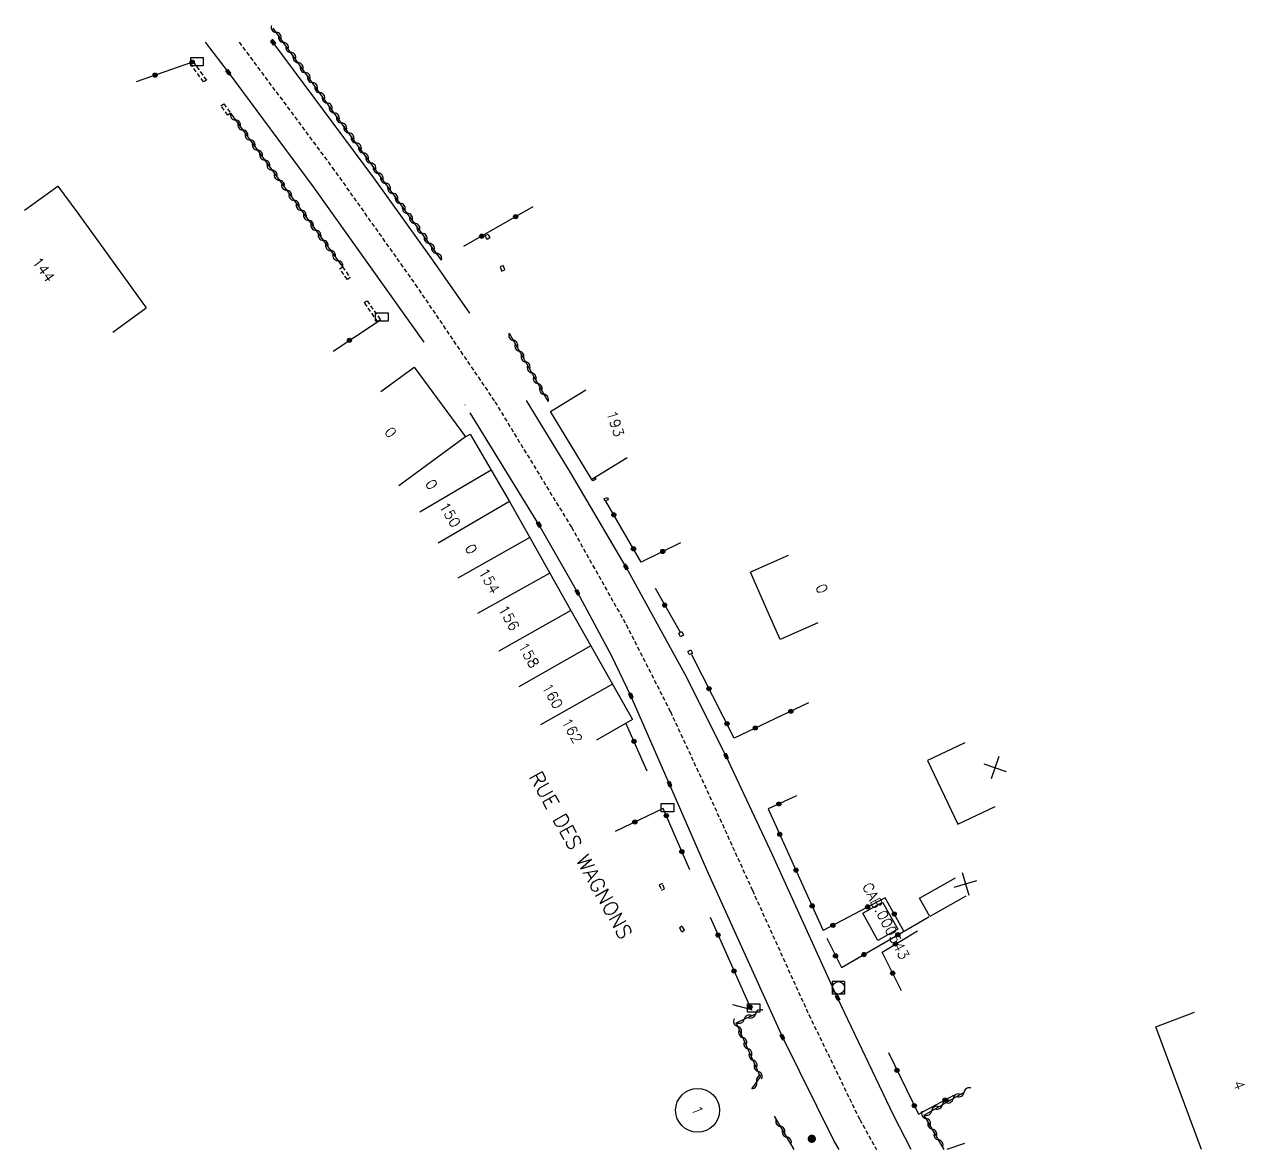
# Model space of a CAD drawing. Header units: millimetres. Extents: x 101000 to 102000, y 121000 to 122001.
# Drawn here: x 101447.4 to 101594.7, y 121000 to 121135.9 of the extents above; entities that cross this region are included whole.
import ezdxf
from ezdxf.enums import TextEntityAlignment as Align

# ---------------------------------------------------------------- set-up
doc = ezdxf.new("R2010")
doc.units = ezdxf.units.MM
doc.linetypes.add('DASHED', pattern=[0.75, 0.5, -0.25])
doc.layers.get('0').update_dxf_attribs({"linetype": 'CONTINUOUS'})
for name, color, linetype in [('W0001', 6, 'DASHED'), ('W0008', 7, 'CONTINUOUS'), ('W0100', 7, 'CONTINUOUS'), ('W0112', 1, 'DASHED'), ('W0310', 3, 'CONTINUOUS'), ('W0322', 7, 'CONTINUOUS'), ('W0400', 7, 'CONTINUOUS'), ('W0420', 7, 'CONTINUOUS'), ('W0984', 7, 'CONTINUOUS'), ('W0989', 7, 'CONTINUOUS'), ('W0991', 7, 'CONTINUOUS'), ('W1102', 7, 'CONTINUOUS'), ('W1471', 7, 'CONTINUOUS'), ('W1473', 7, 'CONTINUOUS')]:
    doc.layers.add(name, color=color, linetype=linetype)
doc.styles.get("Standard").update_dxf_attribs({"font": 'romans.shx', "width": 0.85})

# ---------------------------------------------------------------- blocks, each defined once
blk = doc.blocks.new('T400')
for p, q in [((-0.15, 0.3), (0.15, 0.3)), ((-0.15, -0.25), (-0.15, 0.3)), ((-0.15, 0.15), (0.15, 0.15)), ((-0.15, 0), (0.15, 0)), ((0.15, 0.3), (0.15, -0.25)), ((-0.15, -0.15), (0.15, -0.15)), ((-0.15, -0.25), (-0.15, -0.3)), ((-0.15, -0.3), (0.15, -0.3)), ((0.15, -0.3), (0.15, -0.25))]:
    blk.add_line(p, q)
blk = doc.blocks.new('T420')
for p, q in [((0.75, 0.75), (-0.75, 0.75)), ((-0.75, 0.75), (-0.75, -0.75)), ((0.75, 0.75), (0.75, -0.75)), ((0.75, -0.75), (-0.75, -0.75))]:
    blk.add_line(p, q)
blk.add_ellipse((0, 0), major_axis=(-0.53, 0.53), ratio=1, start_param=3.926991, end_param=10.210176)
blk = doc.blocks.new('T1471')
at = {"color": 0, "linetype": 'Continuous', "flags": 128}
blk.add_lwpolyline([(-0.75, -0.5), (-0.75, 0.5), (0.75, 0.5), (0.75, -0.5), (-0.75, -0.5)], dxfattribs=at)
blk = doc.blocks.new('T1473')
at = {"color": 0, "linetype": 'Continuous', "const_width": 0.5, "flags": 128}
blk.add_lwpolyline([(-0.25, 0, 1), (0.25, 0, 1)], format="xyb", close=True, dxfattribs=at)
blk = doc.blocks.new('t991o')
at = {"color": 0, "linetype": 'Continuous'}
for p, q in [((-1, 1), (1, -1)), ((-1, -1), (1, 1))]:
    blk.add_line(p, q, dxfattribs=at)
blk = doc.blocks.new('t322o')
at = {"color": 0, "linetype": 'Continuous'}
for radius in [0.25, 0.15]:
    blk.add_circle((0, 0), radius, dxfattribs=at)
blk = doc.blocks.new('t310o')
at = {"color": 0, "linetype": 'Continuous'}
for centre, start, end in [((-0.5, 0.38), 216.8699, 323.1304), ((0.5, -0.37), 36.8699, 143.1303)]:
    blk.add_arc(centre, 0.625, start, end, dxfattribs=at)

msp = doc.modelspace()

# ---------------------------------------------------------------- linework, layer by layer
at = {"layer": 'W0001'}
msp.add_lwpolyline([(101473.3, 121133.78), (101484.55, 121118.65), (101494.58, 121104.51), (101504.19, 121090.34), (101513.43, 121075.19), (101520.05, 121063.41), (101525.39, 121052.91), (101530.12, 121042.71), (101535.29, 121031.33), (101542.12, 121016.28), (101548.26, 121003.63), (101550.29, 121000)], dxfattribs=at)
at = {"layer": 'W0008'}
for points in [[(101469.19, 121133.8), (101471.99, 121130.16), (101482.23, 121116.3), (101495.59, 121097.55)], [(101501.17, 121101.06), (101496.7, 121107.44), (101489.57, 121117.38), (101477.41, 121133.76)], [(101500.61, 121089.92), (101500.59, 121089.95)], [(101554.49, 121000), (101552.35, 121004.17), (101545.58, 121018.34), (101537.71, 121035.62), (101532.12, 121047.51), (101527.16, 121057.38), (101520.03, 121070.37), (101513.32, 121081.81), (101508, 121090.51)], [(101545.77, 121000), (101545.12, 121001.11), (101538.92, 121013.61), (101529.81, 121033.81), (101525.29, 121044.16), (101520.62, 121054.83), (101518.31, 121059.62), (101514.18, 121067.33), (101509.51, 121075.51), (101501.22, 121089.02)]]:
    msp.add_lwpolyline(points, dxfattribs=at)
at = {"layer": 'W0100'}
for p, q in [((101458.05, 121098.75), (101462.09, 121101.69)), ((101539.63, 121071.77), (101535.05, 121069.75))]:
    msp.add_line(p, q, dxfattribs=at)
for points in [[(101447.36, 121113.47), (101451.41, 121116.4), (101453.8, 121113.11), (101462.09, 121101.69)], [(101490.41, 121091.58), (101494.44, 121094.54), (101500.63, 121086.1), (101501.19, 121086.41), (101503.75, 121082.06), (101505.95, 121078.31), (101508.42, 121073.93), (101510.83, 121069.64), (101513.38, 121065.13), (101515.8, 121060.84), (101518.4, 121056.21), (101520.82, 121051.95), (101516.47, 121049.48)], [(101520.18, 121083.58), (101515.92, 121080.96), (101510.89, 121089.17), (101515.16, 121091.78)], [(101543.21, 121063.65), (101538.63, 121061.63), (101537.2, 121064.89), (101535.05, 121069.75)], [(101560.97, 121049.13), (101556.45, 121046.99), (101560.09, 121039.3), (101564.61, 121041.44)], [(101561.09, 121030.61), (101556.74, 121028.15), (101555.49, 121030.36), (101559.84, 121032.83)], [(101551.02, 121029.9), (101552.88, 121026.64), (101550.46, 121025.27), (101548.62, 121028.57), (101551.02, 121029.9)], [(101589.53, 121000), (101584.02, 121014.85), (101588.71, 121016.59)]]:
    msp.add_lwpolyline(points, dxfattribs=at)
at = {"layer": 'W0112'}
for p, q in [((101467.72, 121131.43), (101469.34, 121129.21)), ((101469.34, 121129.21), (101469.01, 121128.98)), ((101471.44, 121126.33), (101472.27, 121125.19)), ((101472.27, 121125.19), (101471.94, 121124.95)), ((101503.01, 121110.42), (101503.37, 121110.6)), ((101503.25, 121109.95), (101503.01, 121110.42)), ((101485.78, 121106.63), (101486.7, 121105.34)), ((101504.82, 121106.66), (101505.01, 121106.13)), ((101505.01, 121106.13), (101505.39, 121106.27)), ((101486.7, 121105.34), (101486.37, 121105.1)), ((101488.75, 121102.55), (101490.37, 121100.23)), ((101490.37, 121100.23), (101490.04, 121100)), ((101515.92, 121080.96), (101516.25, 121081.18)), ((101516.04, 121080.78), (101515.92, 121080.96)), ((101517.4, 121078.64), (101517.78, 121078.76)), ((101517.48, 121078.37), (101517.4, 121078.64)), ((101526.4, 121062.39), (101526.76, 121062.57)), ((101526.61, 121061.96), (101526.4, 121062.39)), ((101527.5, 121060.17), (101527.85, 121060.36)), ((101527.7, 121059.77), (101527.5, 121060.17)), ((101524.42, 121032.14), (101524.05, 121031.99)), ((101524.68, 121031.52), (101524.42, 121032.14)), ((101526.82, 121026.98), (101526.48, 121026.78)), ((101527.1, 121026.49), (101526.82, 121026.98))]:
    msp.add_line(p, q, dxfattribs=at)
for points in [[(101469.01, 121128.98), (101467.4, 121131.19), (101467.72, 121131.43)], [(101471.94, 121124.95), (101471.11, 121126.09), (101471.44, 121126.33)], [(101503.37, 121110.6), (101503.6, 121110.13), (101503.25, 121109.95)], [(101486.37, 121105.1), (101485.45, 121106.4), (101485.78, 121106.63)], [(101505.39, 121106.27), (101505.2, 121106.79), (101504.82, 121106.66)], [(101490.04, 121100), (101488.42, 121102.32), (101488.75, 121102.55)], [(101516.25, 121081.18), (101516.37, 121081), (101516.04, 121080.78)], [(101517.78, 121078.76), (101517.86, 121078.49), (101517.48, 121078.37)], [(101526.76, 121062.57), (101526.97, 121062.14), (101526.61, 121061.96)], [(101527.85, 121060.36), (101528.06, 121059.96), (101527.7, 121059.77)], [(101524.05, 121031.99), (101524.31, 121031.36), (101524.68, 121031.52)], [(101526.48, 121026.78), (101526.76, 121026.29), (101527.1, 121026.49)]]:
    msp.add_lwpolyline(points, dxfattribs=at)
at = {"layer": 'W0310'}
for p, q in [((101472.27, 121125.19), (101485.77, 121106.63)), ((101510.62, 121090.37), (101505.96, 121098.57)), ((101540.36, 121000), (101537.97, 121004.02)), ((101560.92, 121000.73), (101558.78, 121000))]:
    msp.add_line(p, q, dxfattribs=at)
for points in [[(101497.75, 121107.45), (101485.04, 121124.9), (101477.42, 121135.48)], [(101535.23, 121007.36), (101536.29, 121008.81), (101533.33, 121015.3), (101535.78, 121016.44)], [(101558.46, 121000), (101556.05, 121004.17), (101560.96, 121006.98)]]:
    msp.add_lwpolyline(points, dxfattribs=at)
at = {"layer": 'W0322'}
for p, q in [((101460.91, 121129.01), (101467.72, 121131.42)), ((101508.77, 121113.88), (101500.39, 121109.08)), ((101484.64, 121096.45), (101490.36, 121100.24)), ((101523.54, 121067.83), (101526.56, 121062.49)), ((101520.02, 121051.49), (101522.56, 121045.77)), ((101551.32, 121030.43), (101543.86, 121026.47)), ((101553.6, 121026.38), (101551.32, 121030.43)), ((101530.18, 121028.08), (101535.18, 121016.86)), ((101535.22, 121016.88), (101532.94, 121017.49))]:
    msp.add_line(p, q, dxfattribs=at)
for points in [[(101526.61, 121073.3), (101521.86, 121070.98), (101517.6, 121078.35)], [(101542.09, 121053.96), (101533.1, 121049.72), (101527.97, 121059.77)], [(101540.64, 121042.75), (101537.22, 121041.15), (101543.86, 121026.47)], [(101527.72, 121033.8), (101524.53, 121041.22), (101518.74, 121038.43)], [(101544.29, 121025.54), (101546.04, 121021.98), (101556.6, 121028.13)], [(101553.29, 121019.18), (101550.96, 121023.87), (101555.23, 121026.44)], [(101551.73, 121011.71), (101555.36, 121004.29), (101559.69, 121006.6)]]:
    msp.add_lwpolyline(points, dxfattribs=at)
at = {"layer": 'W1102'}
for p, q in [((101500.63, 121086.1), (101492.57, 121080.18)), ((101503.75, 121082.06), (101495.14, 121076.99)), ((101505.95, 121078.31), (101497.33, 121073.25)), ((101508.42, 121073.93), (101499.71, 121069.02)), ((101510.83, 121069.64), (101502.1, 121064.75)), ((101513.38, 121065.13), (101504.68, 121060.2)), ((101515.8, 121060.84), (101507.09, 121055.92)), ((101518.4, 121056.21), (101509.69, 121051.31))]:
    msp.add_line(p, q, dxfattribs=at)
msp.add_circle((101528.67, 121004.75), 2.65, dxfattribs=at)

# ---------------------------------------------------------------- block references
at = {"layer": 'W0310'}
for p, rotation in [((101477.78, 121134.97), 125.7986119727467), ((101478.66, 121133.75), 125.7986119727467), ((101479.54, 121132.54), 125.7986119727467), ((101480.42, 121131.32), 125.7986119727467), ((101481.29, 121130.1), 125.7986119727467), ((101482.17, 121128.89), 125.7986119727467), ((101483.05, 121127.67), 125.7986119727467), ((101483.93, 121126.45), 125.7986119727467), ((101472.85, 121124.38), 306.0521678180315), ((101484.8, 121125.24), 125.7986119727467), ((101485.68, 121124.02), 126.0565422115403), ((101473.74, 121123.17), 306.0521678180315), ((101486.57, 121122.81), 126.0565422115403), ((101474.62, 121121.95), 306.0521678180315), ((101487.45, 121121.6), 126.0565422115403), ((101475.5, 121120.74), 306.0521678180315), ((101488.33, 121120.38), 126.0565422115403), ((101476.39, 121119.53), 306.0521678180315), ((101477.27, 121118.32), 306.0521678180315), ((101489.22, 121119.17), 126.0565422115403), ((101478.15, 121117.1), 306.0521678180315), ((101490.1, 121117.96), 126.0565422115403), ((101490.98, 121116.75), 126.0565422115403), ((101479.03, 121115.89), 306.0521678180315), ((101491.86, 121115.53), 126.0565422115403), ((101479.92, 121114.68), 306.0521678180315), ((101492.75, 121114.32), 126.0565422115403), ((101480.8, 121113.46), 306.0521678180315), ((101481.68, 121112.25), 306.0521678180315), ((101493.63, 121113.11), 126.0565422115403), ((101482.57, 121111.04), 306.0521678180315), ((101494.51, 121111.9), 126.0565422115403), ((101483.45, 121109.83), 306.0521678180315), ((101495.4, 121110.68), 126.0565422115403), ((101496.28, 121109.47), 126.0565422115403), ((101484.33, 121108.61), 306.0521678180315), ((101497.16, 121108.26), 126.0565422115403), ((101485.21, 121107.4), 306.0521678180315), ((101506.42, 121097.76), 119.6242899237223), ((101507.16, 121096.46), 119.6242899237223), ((101507.9, 121095.15), 119.6242899237223), ((101508.64, 121093.85), 119.6242899237223), ((101509.38, 121092.54), 119.6242899237223), ((101510.13, 121091.24), 119.6242899237223), ((101533.51, 121014.9), 114.5491041425395), ((101534.3, 121015.75), 25.07698226936055), ((101535.66, 121016.39), 25.07698226936055), ((101534.13, 121013.54), 114.5491041425395), ((101534.76, 121012.18), 114.5491041425395), ((101535.38, 121010.81), 114.5491041425395), ((101536, 121009.45), 114.5491041425395), ((101535.82, 121008.17), 53.60747475887238), ((101560.86, 121006.92), 29.78118436478093), ((101558.25, 121005.43), 29.78118436478093), ((101559.55, 121006.17), 29.78118436478093), ((101556.28, 121003.77), 120.0250155918909), ((101556.95, 121004.68), 29.78118436478093), ((101538.68, 121002.82), 120.6882088634899), ((101557.03, 121002.47), 120.0250155918909), ((101539.45, 121001.53), 120.6882088634899), ((101557.78, 121001.17), 120.0250155918909)]:
    msp.add_blockref('t310o', p, dxfattribs=dict(at, rotation=rotation))
at = {"layer": 'W0322'}
for p, rotation in [((101467.63, 121131.39), 19.55563488699453), ((101463.15, 121129.8), 19.55563488699453), ((101506.71, 121112.7), 209.7977970948144), ((101502.59, 121110.34), 209.7977970948144), ((101486.62, 121097.76), 33.58565589484493), ((101518.56, 121076.68), 120.035175214081), ((101520.94, 121072.57), 120.035175214081), ((101524.47, 121072.26), 206.0703484480246), ((101524.71, 121065.77), 299.4553481769327), ((101530.06, 121055.68), 117.0510419081489), ((101539.94, 121052.95), 205.2622146878321), ((101532.22, 121051.45), 117.0510419081489), ((101535.64, 121050.92), 205.2622146878321), ((101520.99, 121049.32), 293.9325546567325), ((101538.49, 121041.74), 205.0701803171357), ((101521.1, 121039.57), 205.7197653330309), ((101524.9, 121040.35), 113.3030244892114), ((101538.6, 121038.09), 294.3310770270538), ((101526.78, 121035.99), 113.3030244892114), ((101540.56, 121033.76), 294.3310770270538), ((101542.52, 121029.44), 294.3310770270538), ((101549.22, 121029.32), 207.9727960472601), ((101552.43, 121028.45), 119.3994217768937), ((101531.15, 121025.91), 294.0050473135904), ((101545.02, 121027.09), 207.9727960472601), ((101552.87, 121025.96), 30.22847471141609), ((101552.57, 121024.84), 30.99523712305559), ((101545.34, 121023.4), 296.1772623477629), ((101548.77, 121023.57), 30.22847471141609), ((101533.08, 121021.57), 294.0050473135904), ((101552.23, 121021.31), 116.4427494115167), ((101535.01, 121017.23), 294.0050473135904), ((101552.77, 121009.58), 296.0625930110938), ((101554.86, 121005.31), 296.0625930110938), ((101558.55, 121005.99), 28.15147686318614)]:
    msp.add_blockref('t322o', p, dxfattribs=dict(at, rotation=rotation))
at = {"layer": 'W0400'}
for p, rotation in [((101477.41, 121133.76), 216.5799179077148), ((101471.99, 121130.16), 37.56314086914063), ((101509.51, 121075.51), 29.73596191415665), ((101520.03, 121070.37), 208.7915267944335), ((101514.18, 121067.33), 28.17995452909236), ((101520.62, 121054.83), 23.60639190721601), ((101532.12, 121047.51), 205.2136459350586), ((101525.29, 121044.16), 23.61711883542355), ((101545.58, 121018.34), 205.5237579345703), ((101538.92, 121013.61), 26.36865997234062)]:
    msp.add_blockref('T400', p, dxfattribs=dict(at, rotation=rotation))
at = {"layer": 'W0420'}
msp.add_blockref('T420', (101545.69, 121019.54), dxfattribs=at)
at = {"layer": 'W0991'}
for p, rotation in [((101564.6, 121046.14), 295.3652701212031), ((101561.04, 121032.11), 331.5335886195026)]:
    msp.add_blockref('t991o', p, dxfattribs=dict(at, rotation=rotation))
at = {"layer": 'W1471'}
for p in [(101468.21, 121131.42), (101490.54, 121100.58), (101525.04, 121041.29), (101535.46, 121017.1)]:
    msp.add_blockref('T1471', p, dxfattribs=at)
at = {"layer": 'W1473'}
msp.add_blockref('T1473', (101542.47, 121001.31), dxfattribs=at)

# ---------------------------------------------------------------- texts
at = {"layer": 'W0984'}
for s, rotation, p in [('CAB.000543', 297.4605, (101551.42, 121027.61)), ('1', 289.5123, (101528.67, 121004.75))]:
    msp.add_text(s, height=1.25, rotation=rotation, dxfattribs=at).set_placement(p, align=Align.MIDDLE)
at = {"layer": 'W0989'}
msp.add_text('RUE DES WAGNONS', height=1.75, rotation=299.332, dxfattribs=at).set_placement((101508.24, 121045.04))
at = {"layer": 'W0991'}
for s, rotation, p in [('144', 305.9803, (101449.67, 121106.32)), ('193', 288.2741, (101518.75, 121087.69)), ('0', 306.2887, (101491.59, 121086.65)), ('0', 300.4878, (101496.54, 121080.35)), ('150', 300.3962, (101498.77, 121076.7)), ('0', 299.3941, (101501.33, 121072.56)), ('154', 299.2682, (101503.51, 121068.71)), ('0', 293.8007, (101543.68, 121067.77)), ('156', 299.5159, (101505.89, 121064.24)), ('158', 299.4347, (101508.28, 121059.74)), ('160', 299.3754, (101511.16, 121054.81)), ('162', 299.4863, (101513.51, 121050.61)), ('4', 290.3615, (101594.1, 121007.79))]:
    msp.add_text(s, height=1.25, rotation=rotation, dxfattribs=at).set_placement(p, align=Align.MIDDLE)

doc.saveas('drawing.dxf')
